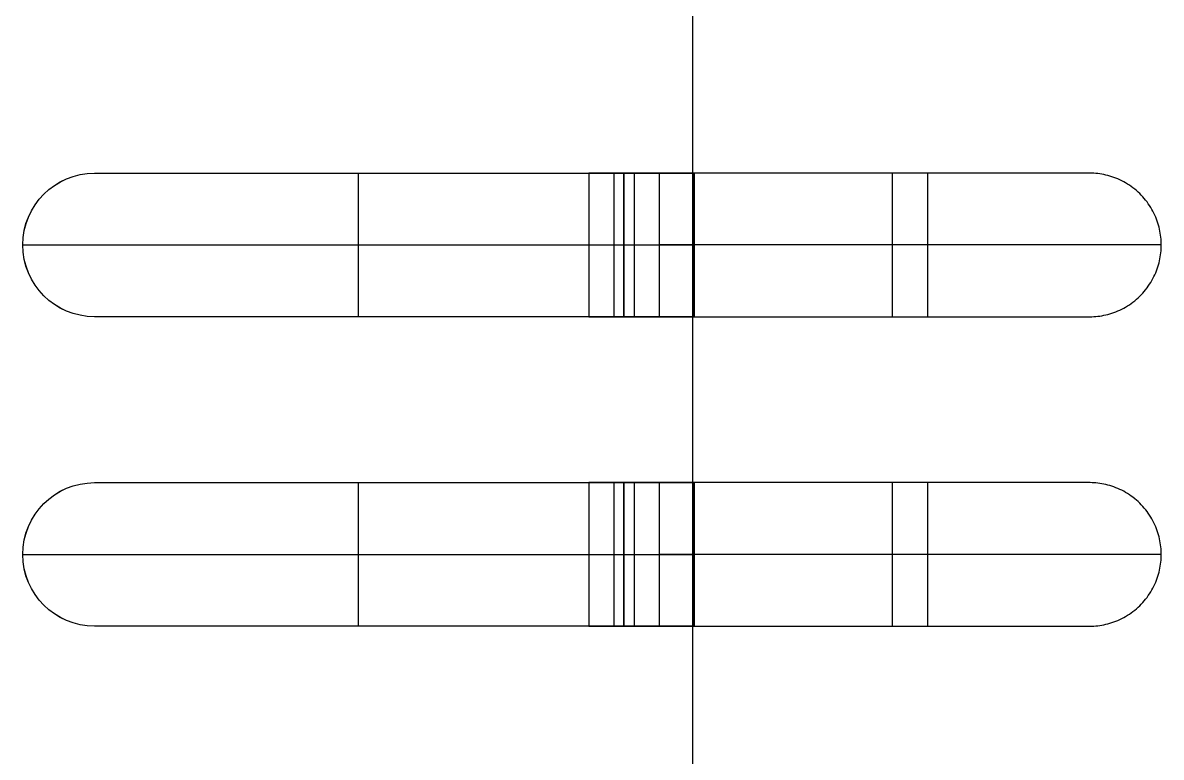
# Model space of a CAD drawing. Header units: millimetres. Extents: x 1.2 to 41.2, y 0.2 to 23.9.
# Drawn here: x 26.132 to 27.753, y 9.28 to 10.325 of the extents above; entities that cross this region are included whole.
import ezdxf

# ---------------------------------------------------------------- set-up
doc = ezdxf.new("R2010")
doc.units = ezdxf.units.MM
doc.layers.add('图层04', color=96, linetype='Continuous', true_color=0x007f00)
doc.layers.add('默认', color=18, linetype='Continuous', true_color=0x000000)

msp = doc.modelspace()

# ---------------------------------------------------------------- linework, layer by layer
at = {"layer": '图层04'}
for points in [[(27.086, 15.0327, 1.6431), (27.086, 11.5327, 1.6431), (27.086, 8.0327, 1.6431)], [(27.086, 15.0327, 2.0472), (27.086, 11.5327, 2.0472), (27.086, 8.0327, 2.0472)], [(27.086, 15.0327, 1.8451), (27.086, 11.5327, 1.8451), (27.086, 8.0327, 1.8451)]]:
    msp.add_open_spline(points, degree=2, dxfattribs=at)
at = {"layer": '默认'}
for p, q in [((27.0883, 10.1107, 1.6756), (26.9883, 10.1107, 1.6756)), ((26.9883, 10.1107, 2.1224), (27.0883, 10.1107, 2.1224)), ((27.0383, 10.1107, 1.7256), (27.0383, 10.1107, 1.6256)), ((27.0383, 10.1107, 2.0724), (27.0383, 10.1107, 2.1724)), ((26.9883, 9.9063, 1.6756), (27.0883, 9.9063, 1.6756)), ((27.0883, 9.9063, 2.1224), (26.9883, 9.9063, 2.1224)), ((27.0383, 9.9063, 1.6256), (27.0383, 9.9063, 1.7256)), ((27.0383, 9.9063, 2.1724), (27.0383, 9.9063, 2.0724)), ((27.0883, 9.6703, 1.6756), (26.9883, 9.6703, 1.6756)), ((26.9883, 9.6703, 2.1224), (27.0883, 9.6703, 2.1224)), ((27.0383, 9.6703, 1.7256), (27.0383, 9.6703, 1.6256)), ((27.0383, 9.6703, 2.0724), (27.0383, 9.6703, 2.1724)), ((26.9883, 9.466, 1.6756), (27.0883, 9.466, 1.6756)), ((27.0883, 9.466, 2.1224), (26.9883, 9.466, 2.1224)), ((27.0383, 9.466, 1.6256), (27.0383, 9.466, 1.7256)), ((27.0383, 9.466, 2.1724), (27.0383, 9.466, 2.0724))]:
    msp.add_line(p, q, dxfattribs=at)
at = {"layer": '默认', "extrusion": (0.000220476, 9.49279e-10, 1)}
for points in [[(26.9883, 9.9063, 1.6256), (26.7371, 9.9063, 1.6257), (26.4858, 9.9063, 1.6257), (26.2346, 9.9063, 1.6258), (26.1782, 9.9063, 1.6258), (26.1324, 9.9521, 1.6258), (26.1324, 10.0085, 1.6258), (26.1324, 10.0649, 1.6258), (26.1782, 10.1107, 1.6258), (26.2346, 10.1107, 1.6258), (26.4858, 10.1107, 1.6257), (26.7371, 10.1107, 1.6257), (26.9883, 10.1107, 1.6256)], [(26.9883, 9.466, 1.6256), (26.7371, 9.466, 1.6257), (26.4858, 9.466, 1.6257), (26.2346, 9.466, 1.6258), (26.1782, 9.466, 1.6258), (26.1324, 9.5117, 1.6258), (26.1324, 9.5681, 1.6258), (26.1324, 9.6246, 1.6258), (26.1782, 9.6703, 1.6258), (26.2346, 9.6703, 1.6258), (26.4858, 9.6703, 1.6257), (26.7371, 9.6703, 1.6257), (26.9883, 9.6703, 1.6256)]]:
    msp.add_open_spline(points, degree=3, knots=[0.100022, 0.100022, 0.100022, 0.100022, 0.853706, 0.853706, 0.853706, 1.031249, 1.031249, 1.031249, 1.208793, 1.208793, 1.208793, 1.962477, 1.962477, 1.962477, 1.962477], dxfattribs=at)
at = {"layer": '默认', "extrusion": (0.000220476, 4.74637e-10, 1)}
for points in [[(26.9883, 9.9063, 1.6756), (26.7371, 9.9063, 1.6757), (26.4858, 9.9063, 1.6757), (26.2346, 9.9063, 1.6758), (26.1782, 9.9063, 1.6758), (26.1324, 9.9521, 1.6758), (26.1324, 10.0085, 1.6758), (26.1324, 10.0649, 1.6758), (26.1782, 10.1107, 1.6758), (26.2346, 10.1107, 1.6758), (26.4858, 10.1107, 1.6757), (26.7371, 10.1107, 1.6757), (26.9883, 10.1107, 1.6756)], [(26.9883, 9.466, 1.6756), (26.7371, 9.466, 1.6757), (26.4858, 9.466, 1.6757), (26.2346, 9.466, 1.6758), (26.1782, 9.466, 1.6758), (26.1324, 9.5117, 1.6758), (26.1324, 9.5681, 1.6758), (26.1324, 9.6246, 1.6758), (26.1782, 9.6703, 1.6758), (26.2346, 9.6703, 1.6758), (26.4858, 9.6703, 1.6757), (26.7371, 9.6703, 1.6757), (26.9883, 9.6703, 1.6756)]]:
    msp.add_open_spline(points, degree=3, knots=[0.100022, 0.100022, 0.100022, 0.100022, 0.853706, 0.853706, 0.853706, 1.031249, 1.031249, 1.031249, 1.208793, 1.208793, 1.208793, 1.962477, 1.962477, 1.962477, 1.962477], dxfattribs=at)
at = {"layer": '默认', "extrusion": (0.000220476, 2.18862e-15, 1)}
for points in [[(26.9383, 9.9063, 1.7256), (26.7037, 9.9063, 1.7257), (26.4692, 9.9063, 1.7258), (26.2346, 9.9063, 1.7258), (26.1782, 9.9063, 1.7258), (26.1325, 9.9521, 1.7258), (26.1325, 10.0085, 1.7258), (26.1325, 10.0649, 1.7258), (26.1782, 10.1107, 1.7258), (26.2346, 10.1107, 1.7258), (26.4692, 10.1107, 1.7258), (26.7037, 10.1107, 1.7257), (26.9383, 10.1107, 1.7256)], [(26.9383, 9.466, 1.7256), (26.7037, 9.466, 1.7257), (26.4692, 9.466, 1.7258), (26.2346, 9.466, 1.7258), (26.1782, 9.466, 1.7258), (26.1325, 9.5117, 1.7258), (26.1325, 9.5681, 1.7258), (26.1325, 9.6246, 1.7258), (26.1782, 9.6703, 1.7258), (26.2346, 9.6703, 1.7258), (26.4692, 9.6703, 1.7258), (26.7037, 9.6703, 1.7257), (26.9383, 9.6703, 1.7256)]]:
    msp.add_open_spline(points, degree=3, knots=[0.150033, 0.150033, 0.150033, 0.150033, 0.853706, 0.853706, 0.853706, 1.031249, 1.031249, 1.031249, 1.208793, 1.208793, 1.208793, 1.912466, 1.912466, 1.912466, 1.912466], dxfattribs=at)
at = {"layer": '默认'}
for points, degree in [([(26.2346, 10.1107, 1.6258), (26.2346, 10.1107, 1.6758), (26.2346, 10.1107, 1.7258)], 2), ([(26.6104, 9.9063, 1.6257), (26.6104, 10.0085, 1.6257), (26.6104, 10.1107, 1.6257)], 2), ([(26.6104, 9.9063, 1.7257), (26.6104, 10.0085, 1.7257), (26.6104, 10.1107, 1.7257)], 2), ([(26.9383, 10.1107, 1.7256), (26.9383, 10.0085, 1.7256), (26.9383, 9.9063, 1.7256)], 2), ([(26.9383, 10.1107, 1.7256), (26.955, 10.1107, 1.7256), (26.9716, 10.1107, 1.7256), (26.9883, 10.1107, 1.7256)], 3), ([(26.9737, 10.1107, 1.7403), (26.9737, 10.0085, 1.7403), (26.9737, 9.9063, 1.7403)], 2), ([(26.9883, 10.1107, 2.0724), (26.9883, 10.1107, 1.924), (26.9883, 10.1107, 1.7756)], 2), ([(27.0883, 10.1107, 1.7256), (27.0383, 10.1107, 1.7256), (26.9883, 10.1107, 1.7256)], 2), ([(26.9883, 10.1107, 2.0724), (27.0383, 10.1107, 2.0724), (27.0883, 10.1107, 2.0724)], 2), ([(26.9883, 10.1107, 1.6256), (26.9883, 10.1107, 1.6756), (26.9883, 10.1107, 1.7256)], 2), ([(26.9883, 10.1107, 1.6256), (27.0216, 10.1107, 1.6256), (27.055, 10.1107, 1.6256), (27.0883, 10.1107, 1.6256)], 3), ([(26.9883, 10.1107, 2.1224), (26.9883, 10.1107, 2.0974), (26.9883, 10.1107, 2.0724)], 2), ([(26.9883, 10.1107, 2.1224), (26.9883, 10.0085, 2.1224), (26.9883, 9.9063, 2.1224)], 2), ([(26.9883, 10.1107, 1.7756), (26.9883, 10.0085, 1.7756), (26.9883, 9.9063, 1.7756)], 2), ([(26.9883, 10.1107, 1.7756), (26.9883, 10.1107, 1.7506), (26.9883, 10.1107, 1.7256)], 2), ([(27.0883, 10.1107, 1.899), (27.0383, 10.1107, 1.899), (26.9883, 10.1107, 1.899)], 2), ([(26.9883, 9.9063, 1.899), (26.9883, 10.0085, 1.899), (26.9883, 10.1107, 1.899)], 2), ([(27.0029, 10.1107, 2.1578), (27.0029, 10.0085, 2.1578), (27.0029, 9.9063, 2.1578)], 2), ([(27.0883, 10.1107, 2.1724), (27.0633, 10.1107, 2.1724), (27.0383, 10.1107, 2.1724)], 2), ([(27.0383, 10.1107, 2.1724), (27.0383, 10.0085, 2.1724), (27.0383, 9.9063, 2.1724)], 2), ([(27.0383, 10.1107, 2.0724), (27.0383, 10.1107, 1.899), (27.0383, 10.1107, 1.7256)], 2), ([(27.0883, 9.9063, 2.0724), (27.0883, 10.0085, 2.0724), (27.0883, 10.1107, 2.0724)], 2), ([(27.0883, 10.1107, 1.6256), (27.0883, 10.0085, 1.6256), (27.0883, 9.9063, 1.6256)], 2), ([(27.0883, 10.1107, 1.7256), (27.0883, 10.1107, 1.6756), (27.0883, 10.1107, 1.6256)], 2), ([(27.0883, 10.1107, 2.0724), (27.0883, 10.1107, 1.899), (27.0883, 10.1107, 1.7256)], 2), ([(27.0883, 10.1107, 2.0724), (27.0883, 10.1107, 2.1224), (27.0883, 10.1107, 2.1724)], 2), ([(27.0883, 9.9063, 1.849), (27.0883, 10.0085, 1.849), (27.0883, 10.1107, 1.849)], 2), ([(27.3708, 9.9063, 2.1724), (27.3708, 10.0085, 2.1724), (27.3708, 10.1107, 2.1724)], 2), ([(27.4208, 9.9063, 2.0724), (27.4208, 10.0085, 2.0724), (27.4208, 10.1107, 2.0724)], 2), ([(27.6511, 10.1107, 2.0724), (27.6511, 10.1107, 2.1224), (27.6511, 10.1107, 2.1724)], 2), ([(26.1324, 10.0085, 1.6258), (26.6104, 10.0085, 1.6257), (27.0883, 10.0085, 1.6256)], 2), ([(26.1324, 10.0085, 1.6258), (26.1324, 10.0085, 1.6758), (26.1325, 10.0085, 1.7258)], 2), ([(26.1325, 10.0085, 1.7258), (26.5354, 10.0085, 1.7257), (26.9383, 10.0085, 1.7256)], 2), ([(26.9883, 10.0085, 2.1224), (26.9883, 10.0085, 1.949), (26.9883, 10.0085, 1.7756)], 2), ([(27.7533, 10.0085, 2.1724), (27.3958, 10.0085, 2.1724), (27.0383, 10.0085, 2.1724)], 2), ([(27.0883, 10.0085, 2.0724), (27.0883, 10.0085, 1.849), (27.0883, 10.0085, 1.6256)], 2), ([(27.7533, 10.0085, 2.0724), (27.4208, 10.0085, 2.0724), (27.0883, 10.0085, 2.0724)], 2), ([(27.7533, 10.0085, 2.0724), (27.7533, 10.0085, 2.1224), (27.7533, 10.0085, 2.1724)], 2), ([(26.2346, 9.9063, 1.6258), (26.2346, 9.9063, 1.6758), (26.2346, 9.9063, 1.7258)], 2), ([(26.9883, 9.9063, 1.7256), (26.9716, 9.9063, 1.7256), (26.955, 9.9063, 1.7256), (26.9383, 9.9063, 1.7256)], 3), ([(27.0883, 9.9063, 1.6256), (27.055, 9.9063, 1.6256), (27.0216, 9.9063, 1.6256), (26.9883, 9.9063, 1.6256)], 3), ([(26.9883, 9.9063, 2.0724), (26.9883, 9.9063, 2.0974), (26.9883, 9.9063, 2.1224)], 2), ([(26.9883, 9.9063, 1.7256), (26.9883, 9.9063, 1.7506), (26.9883, 9.9063, 1.7756)], 2), ([(26.9883, 9.9063, 1.7256), (26.9883, 9.9063, 1.6756), (26.9883, 9.9063, 1.6256)], 2), ([(27.0883, 9.9063, 2.0724), (27.0383, 9.9063, 2.0724), (26.9883, 9.9063, 2.0724)], 2), ([(26.9883, 9.9063, 1.7256), (27.0383, 9.9063, 1.7256), (27.0883, 9.9063, 1.7256)], 2), ([(26.9883, 9.9063, 1.7756), (26.9883, 9.9063, 1.924), (26.9883, 9.9063, 2.0724)], 2), ([(27.0883, 9.9063, 1.899), (27.0383, 9.9063, 1.899), (26.9883, 9.9063, 1.899)], 2), ([(27.0383, 9.9063, 2.1724), (27.0633, 9.9063, 2.1724), (27.0883, 9.9063, 2.1724)], 2), ([(27.0383, 9.9063, 1.7256), (27.0383, 9.9063, 1.899), (27.0383, 9.9063, 2.0724)], 2), ([(27.0883, 9.9063, 1.6256), (27.0883, 9.9063, 1.6756), (27.0883, 9.9063, 1.7256)], 2), ([(27.0883, 9.9063, 1.7256), (27.0883, 9.9063, 1.899), (27.0883, 9.9063, 2.0724)], 2), ([(27.0883, 9.9063, 2.1724), (27.0883, 9.9063, 2.1224), (27.0883, 9.9063, 2.0724)], 2), ([(27.6511, 9.9063, 2.0724), (27.6511, 9.9063, 2.1224), (27.6511, 9.9063, 2.1724)], 2), ([(26.2346, 9.6703, 1.6258), (26.2346, 9.6703, 1.6758), (26.2346, 9.6703, 1.7258)], 2), ([(26.6104, 9.466, 1.6257), (26.6104, 9.5681, 1.6257), (26.6104, 9.6703, 1.6257)], 2), ([(26.6104, 9.466, 1.7257), (26.6104, 9.5681, 1.7257), (26.6104, 9.6703, 1.7257)], 2), ([(26.9383, 9.6703, 1.7256), (26.9383, 9.5681, 1.7256), (26.9383, 9.466, 1.7256)], 2), ([(26.9383, 9.6703, 1.7256), (26.955, 9.6703, 1.7256), (26.9716, 9.6703, 1.7256), (26.9883, 9.6703, 1.7256)], 3), ([(26.9737, 9.6703, 1.7403), (26.9737, 9.5681, 1.7403), (26.9737, 9.466, 1.7403)], 2), ([(26.9883, 9.6703, 2.0724), (26.9883, 9.6703, 1.924), (26.9883, 9.6703, 1.7756)], 2), ([(27.0883, 9.6703, 1.7256), (27.0383, 9.6703, 1.7256), (26.9883, 9.6703, 1.7256)], 2), ([(26.9883, 9.6703, 2.0724), (27.0383, 9.6703, 2.0724), (27.0883, 9.6703, 2.0724)], 2), ([(26.9883, 9.6703, 1.6256), (26.9883, 9.6703, 1.6756), (26.9883, 9.6703, 1.7256)], 2), ([(26.9883, 9.6703, 1.6256), (27.0216, 9.6703, 1.6256), (27.055, 9.6703, 1.6256), (27.0883, 9.6703, 1.6256)], 3), ([(26.9883, 9.6703, 2.1224), (26.9883, 9.6703, 2.0974), (26.9883, 9.6703, 2.0724)], 2), ([(26.9883, 9.6703, 2.1224), (26.9883, 9.5681, 2.1224), (26.9883, 9.466, 2.1224)], 2), ([(26.9883, 9.6703, 1.7756), (26.9883, 9.5681, 1.7756), (26.9883, 9.466, 1.7756)], 2), ([(26.9883, 9.6703, 1.7756), (26.9883, 9.6703, 1.7506), (26.9883, 9.6703, 1.7256)], 2), ([(27.0883, 9.6703, 1.899), (27.0383, 9.6703, 1.899), (26.9883, 9.6703, 1.899)], 2), ([(26.9883, 9.466, 1.899), (26.9883, 9.5681, 1.899), (26.9883, 9.6703, 1.899)], 2), ([(27.0029, 9.6703, 2.1578), (27.0029, 9.5681, 2.1578), (27.0029, 9.466, 2.1578)], 2), ([(27.0883, 9.6703, 2.1724), (27.0633, 9.6703, 2.1724), (27.0383, 9.6703, 2.1724)], 2), ([(27.0383, 9.6703, 2.1724), (27.0383, 9.5681, 2.1724), (27.0383, 9.466, 2.1724)], 2), ([(27.0383, 9.6703, 2.0724), (27.0383, 9.6703, 1.899), (27.0383, 9.6703, 1.7256)], 2), ([(27.0883, 9.466, 2.0724), (27.0883, 9.5681, 2.0724), (27.0883, 9.6703, 2.0724)], 2), ([(27.0883, 9.6703, 1.6256), (27.0883, 9.5681, 1.6256), (27.0883, 9.466, 1.6256)], 2), ([(27.0883, 9.6703, 1.7256), (27.0883, 9.6703, 1.6756), (27.0883, 9.6703, 1.6256)], 2), ([(27.0883, 9.6703, 2.0724), (27.0883, 9.6703, 1.899), (27.0883, 9.6703, 1.7256)], 2), ([(27.0883, 9.6703, 2.0724), (27.0883, 9.6703, 2.1224), (27.0883, 9.6703, 2.1724)], 2), ([(27.0883, 9.466, 1.849), (27.0883, 9.5681, 1.849), (27.0883, 9.6703, 1.849)], 2), ([(27.3708, 9.466, 2.1724), (27.3708, 9.5681, 2.1724), (27.3708, 9.6703, 2.1724)], 2), ([(27.4208, 9.466, 2.0724), (27.4208, 9.5681, 2.0724), (27.4208, 9.6703, 2.0724)], 2), ([(27.6511, 9.6703, 2.0724), (27.6511, 9.6703, 2.1224), (27.6511, 9.6703, 2.1724)], 2), ([(26.1324, 9.5681, 1.6258), (26.6104, 9.5681, 1.6257), (27.0883, 9.5681, 1.6256)], 2), ([(26.1324, 9.5681, 1.6258), (26.1324, 9.5681, 1.6758), (26.1325, 9.5681, 1.7258)], 2), ([(26.1325, 9.5681, 1.7258), (26.5354, 9.5681, 1.7257), (26.9383, 9.5681, 1.7256)], 2), ([(26.9883, 9.5681, 2.1224), (26.9883, 9.5681, 1.949), (26.9883, 9.5681, 1.7756)], 2), ([(27.7533, 9.5681, 2.1724), (27.3958, 9.5681, 2.1724), (27.0383, 9.5681, 2.1724)], 2), ([(27.0883, 9.5681, 2.0724), (27.0883, 9.5681, 1.849), (27.0883, 9.5681, 1.6256)], 2), ([(27.7533, 9.5681, 2.0724), (27.4208, 9.5681, 2.0724), (27.0883, 9.5681, 2.0724)], 2), ([(27.7533, 9.5681, 2.0724), (27.7533, 9.5681, 2.1224), (27.7533, 9.5681, 2.1724)], 2), ([(26.2346, 9.466, 1.6258), (26.2346, 9.466, 1.6758), (26.2346, 9.466, 1.7258)], 2), ([(26.9883, 9.466, 1.7256), (26.9716, 9.466, 1.7256), (26.955, 9.466, 1.7256), (26.9383, 9.466, 1.7256)], 3), ([(27.0883, 9.466, 1.6256), (27.055, 9.466, 1.6256), (27.0216, 9.466, 1.6256), (26.9883, 9.466, 1.6256)], 3), ([(26.9883, 9.466, 2.0724), (26.9883, 9.466, 2.0974), (26.9883, 9.466, 2.1224)], 2), ([(26.9883, 9.466, 1.7256), (26.9883, 9.466, 1.7506), (26.9883, 9.466, 1.7756)], 2), ([(26.9883, 9.466, 1.7256), (26.9883, 9.466, 1.6756), (26.9883, 9.466, 1.6256)], 2), ([(27.0883, 9.466, 2.0724), (27.0383, 9.466, 2.0724), (26.9883, 9.466, 2.0724)], 2), ([(26.9883, 9.466, 1.7256), (27.0383, 9.466, 1.7256), (27.0883, 9.466, 1.7256)], 2), ([(26.9883, 9.466, 1.7756), (26.9883, 9.466, 1.924), (26.9883, 9.466, 2.0724)], 2), ([(27.0883, 9.466, 1.899), (27.0383, 9.466, 1.899), (26.9883, 9.466, 1.899)], 2), ([(27.0383, 9.466, 2.1724), (27.0633, 9.466, 2.1724), (27.0883, 9.466, 2.1724)], 2), ([(27.0383, 9.466, 1.7256), (27.0383, 9.466, 1.899), (27.0383, 9.466, 2.0724)], 2), ([(27.0883, 9.466, 1.6256), (27.0883, 9.466, 1.6756), (27.0883, 9.466, 1.7256)], 2), ([(27.0883, 9.466, 1.7256), (27.0883, 9.466, 1.899), (27.0883, 9.466, 2.0724)], 2), ([(27.0883, 9.466, 2.1724), (27.0883, 9.466, 2.1224), (27.0883, 9.466, 2.0724)], 2), ([(27.6511, 9.466, 2.0724), (27.6511, 9.466, 2.1224), (27.6511, 9.466, 2.1724)], 2)]:
    msp.add_open_spline(points, degree=degree, dxfattribs=at)
at = {"layer": '默认', "extrusion": (4.04843e-12, -1, -3.48089e-12)}
msp.add_rational_spline([(26.9883, 10.1107, 1.7756), (26.9883, 10.1107, 1.7256), (26.9383, 10.1107, 1.7256)], [1, 0.707028826879, 1], degree=2, dxfattribs=at)
at = {"layer": '默认', "extrusion": (7.81597e-13, 1, -1.35003e-12)}
msp.add_rational_spline([(27.0383, 10.1107, 2.1724), (26.9883, 10.1107, 2.1724), (26.9883, 10.1107, 2.1224)], [1, 0.707106781186, 1], degree=2, dxfattribs=at)
at = {"layer": '默认'}
for points in [[(27.0883, 9.9063, 2.0724), (27.3697, 9.9063, 2.0724), (27.6511, 9.9063, 2.0724), (27.7533, 9.9063, 2.0724), (27.7533, 10.0085, 2.0724), (27.7533, 10.1107, 2.0724), (27.6511, 10.1107, 2.0724), (27.3697, 10.1107, 2.0724), (27.0883, 10.1107, 2.0724)], [(27.0883, 9.9063, 2.1724), (27.3697, 9.9063, 2.1724), (27.6511, 9.9063, 2.1724), (27.7533, 9.9063, 2.1724), (27.7533, 10.0085, 2.1724), (27.7533, 10.1107, 2.1724), (27.6511, 10.1107, 2.1724), (27.3697, 10.1107, 2.1724), (27.0883, 10.1107, 2.1724)], [(27.0883, 9.9063, 2.1224), (27.3697, 9.9063, 2.1224), (27.6511, 9.9063, 2.1224), (27.7533, 9.9063, 2.1224), (27.7533, 10.0085, 2.1224), (27.7533, 10.1107, 2.1224), (27.6511, 10.1107, 2.1224), (27.3697, 10.1107, 2.1224), (27.0883, 10.1107, 2.1224)], [(27.0883, 9.466, 2.0724), (27.3697, 9.466, 2.0724), (27.6511, 9.466, 2.0724), (27.7533, 9.466, 2.0724), (27.7533, 9.5681, 2.0724), (27.7533, 9.6703, 2.0724), (27.6511, 9.6703, 2.0724), (27.3697, 9.6703, 2.0724), (27.0883, 9.6703, 2.0724)], [(27.0883, 9.466, 2.1724), (27.3697, 9.466, 2.1724), (27.6511, 9.466, 2.1724), (27.7533, 9.466, 2.1724), (27.7533, 9.5681, 2.1724), (27.7533, 9.6703, 2.1724), (27.6511, 9.6703, 2.1724), (27.3697, 9.6703, 2.1724), (27.0883, 9.6703, 2.1724)], [(27.0883, 9.466, 2.1224), (27.3697, 9.466, 2.1224), (27.6511, 9.466, 2.1224), (27.7533, 9.466, 2.1224), (27.7533, 9.5681, 2.1224), (27.7533, 9.6703, 2.1224), (27.6511, 9.6703, 2.1224), (27.3697, 9.6703, 2.1224), (27.0883, 9.6703, 2.1224)]]:
    msp.add_rational_spline(points, [1, 1, 1, 0.707106781186, 1, 0.707106781186, 1, 1, 1], degree=2, knots=[0, 0, 0, 0.562778, 0.562778, 0.723265, 0.723265, 0.883753, 0.883753, 1.446531, 1.446531, 1.446531], dxfattribs=at)
at = {"layer": '默认', "extrusion": (3.90654e-12, -1, -2.62843e-12)}
for points in [[(26.9383, 10.0085, 1.7256), (26.9883, 10.0085, 1.7256), (26.9883, 10.0085, 1.7756)], [(26.9383, 9.5681, 1.7256), (26.9883, 9.5681, 1.7256), (26.9883, 9.5681, 1.7756)]]:
    msp.add_rational_spline(points, [1, 0.707028826879, 1], degree=2, dxfattribs=at)
at = {"layer": '默认', "extrusion": (7.10543e-14, 1, -1.63425e-12)}
msp.add_rational_spline([(26.9883, 10.0085, 2.1224), (26.9883, 10.0085, 2.1724), (27.0383, 10.0085, 2.1724)], [1, 0.707106781186, 1], degree=2, dxfattribs=at)
at = {"layer": '默认', "extrusion": (3.90639e-12, -1, -3.33881e-12)}
msp.add_rational_spline([(26.9383, 9.9063, 1.7256), (26.9883, 9.9063, 1.7256), (26.9883, 9.9063, 1.7756)], [1, 0.707028826879, 1], degree=2, dxfattribs=at)
at = {"layer": '默认', "extrusion": (9.59233e-13, 1, -1.52767e-12)}
msp.add_rational_spline([(26.9883, 9.9063, 2.1224), (26.9883, 9.9063, 2.1724), (27.0383, 9.9063, 2.1724)], [1, 0.707106781186, 1], degree=2, dxfattribs=at)
at = {"layer": '默认', "extrusion": (3.97741e-12, -1, -3.40985e-12)}
msp.add_rational_spline([(26.9883, 9.6703, 1.7756), (26.9883, 9.6703, 1.7256), (26.9383, 9.6703, 1.7256)], [1, 0.707028826879, 1], degree=2, dxfattribs=at)
at = {"layer": '默认', "extrusion": (8.17124e-13, 1, -1.38556e-12)}
msp.add_rational_spline([(27.0383, 9.6703, 2.1724), (26.9883, 9.6703, 2.1724), (26.9883, 9.6703, 2.1224)], [1, 0.707106781186, 1], degree=2, dxfattribs=at)
at = {"layer": '默认', "extrusion": (3.55271e-14, 1, -1.59872e-12)}
msp.add_rational_spline([(26.9883, 9.5681, 2.1224), (26.9883, 9.5681, 2.1724), (27.0383, 9.5681, 2.1724)], [1, 0.707106781186, 1], degree=2, dxfattribs=at)
at = {"layer": '默认', "extrusion": (3.55127e-12, -1, -2.98362e-12)}
msp.add_rational_spline([(26.9383, 9.466, 1.7256), (26.9883, 9.466, 1.7256), (26.9883, 9.466, 1.7756)], [1, 0.707028826879, 1], degree=2, dxfattribs=at)
at = {"layer": '默认', "extrusion": (8.52651e-13, 1, -1.42109e-12)}
msp.add_rational_spline([(26.9883, 9.466, 2.1224), (26.9883, 9.466, 2.1724), (27.0383, 9.466, 2.1724)], [1, 0.707106781186, 1], degree=2, dxfattribs=at)

doc.saveas('drawing.dxf')
